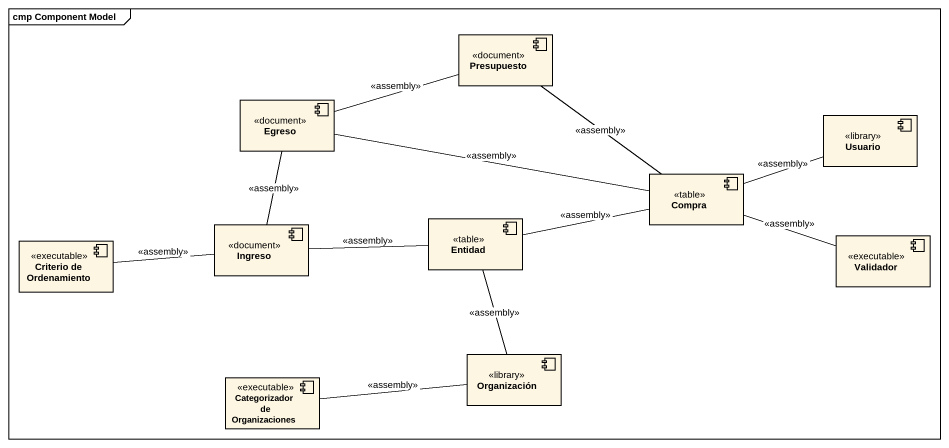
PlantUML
@startuml
mainframe cmp Component Model
component Presupuesto <<document>>
component Egreso <<document>>
component Usuario <<library>>
component Compra <<table>>
component Ingreso <<document>>
component Entidad <<table>>
component "Criterio de Ordenamiento" as Criterio_de_Ordenamiento <<executable>>
component Validador <<executable>>
component "Categorizador de Organizaciones" as Categorizador_de <<executable>>
component Organización <<library>>
Egreso -right- Presupuesto : <<assembly>>
Compra -up- Presupuesto : <<assembly>>
Compra -left- Egreso : <<assembly>>
Compra -right- Usuario : <<assembly>>
Compra -left- Entidad : <<assembly>>
Compra -right- Validador : <<assembly>>
Ingreso -up- Egreso : <<assembly>>
Ingreso -left- Criterio_de_Ordenamiento : <<assembly>>
Entidad -left- Ingreso : <<assembly>>
Organización -up- Entidad : <<assembly>>
Organización -left- Categorizador_de : <<assembly>>
@enduml
